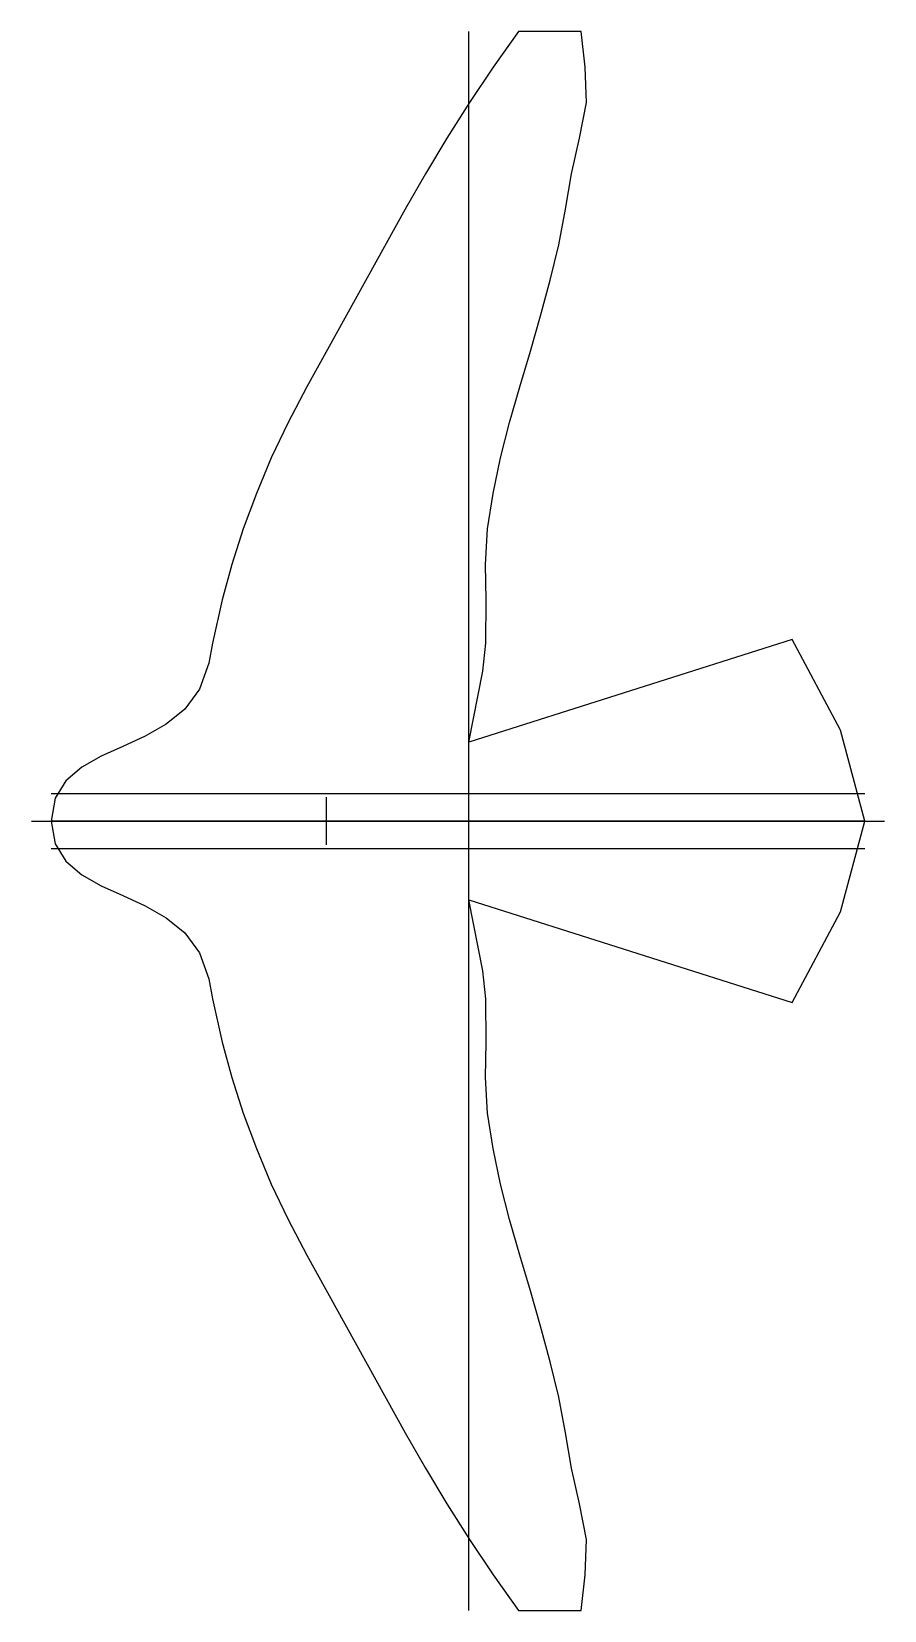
# Model space of a CAD drawing. Header units: millimetres. Extents: x -41 to 175, y -200 to 200.
import ezdxf

# ---------------------------------------------------------------- set-up
doc = ezdxf.new("R2010")
doc.units = ezdxf.units.MM
for name, color, linetype in [('CENTRELINE', 5, 'CONTINUOUS'), ('CG_TARGET', 7, 'CONTINUOUS'), ('HINGE_FOLD', 3, 'CONTINUOUS'), ('OUTLINE_LEFT', 6, 'CONTINUOUS'), ('OUTLINE_RIGHT', 4, 'CONTINUOUS'), ('ROOT_STRIP_EDGE', 5, 'CONTINUOUS')]:
    doc.layers.add(name, color=color, linetype=linetype)

msp = doc.modelspace()

# ---------------------------------------------------------------- linework, layer by layer
at = {"layer": 'CENTRELINE'}
msp.add_line((-41, 0), (175.15115, 0), dxfattribs=at)
at = {"layer": 'CG_TARGET'}
msp.add_line((33.79, -6), (33.79, 6), dxfattribs=at)
at = {"layer": 'HINGE_FOLD'}
msp.add_line((69.852, -200), (69.852, 200), dxfattribs=at)
at = {"layer": 'OUTLINE_LEFT'}
for p, q in [((-36, 0), (-35.01411, -5.79227)), ((170.15115, 0), (-36, 0)), ((164.01041, -23), (170.15115, 0)), ((-35.01411, -5.79227), (-32.31733, -10.21251)), ((-32.31733, -10.21251), (-28.301, -13.62587)), ((-28.301, -13.62587), (-23.35647, -16.39752)), ((-23.35647, -16.39752), (-17.87509, -18.8926)), ((-17.87509, -18.8926), (-12.2482, -21.47628)), ((73.35119, -38), (69.85235, -20)), ((69.85235, -20), (151.72892, -46)), ((-12.2482, -21.47628), (-6.86714, -24.5137)), ((151.72892, -46), (164.01041, -23)), ((-6.86714, -24.5137), (-2.12325, -28.37002)), ((-2.12325, -28.37002), (1.59211, -33.4104)), ((1.59211, -33.4104), (3.88761, -40)), ((3.88761, -40), (4.86345, -45.02)), ((74.17099, -45.02), (73.35119, -38)), ((4.86345, -45.02), (7.30244, -56)), ((74.17812, -56), (74.17099, -45.02)), ((7.30244, -56), (9.76296, -65)), ((74.03407, -65), (74.17812, -56)), ((9.76296, -65), (12.64979, -74)), ((74.56437, -74), (74.03407, -65)), ((12.64979, -74), (15.97499, -83)), ((75.9489, -83), (74.56437, -74)), ((15.97499, -83), (19.7529, -92)), ((77.81533, -92), (75.9489, -83)), ((19.7529, -92), (24.00039, -101)), ((80.09297, -101), (77.81533, -92)), ((24.00039, -101), (28.73717, -110)), ((82.71399, -110), (80.09297, -101)), ((28.73717, -110), (53.68108, -155)), ((85.4288, -119), (82.71399, -110)), ((88.00766, -128), (85.4288, -119)), ((90.41484, -137), (88.00766, -128)), ((92.61461, -146), (90.41484, -137)), ((94.32931, -155), (92.61461, -146)), ((53.68108, -155), (58.81493, -164)), ((95.85784, -164), (94.32931, -155)), ((58.81493, -164), (64.24445, -173)), ((97.86107, -173), (95.85784, -164)), ((64.24445, -173), (69.97848, -182)), ((99.61281, -182), (97.86107, -173)), ((69.97848, -182), (76.02667, -191)), ((99.31078, -191), (99.61281, -182)), ((76.02667, -191), (82.3995, -200)), ((98.27503, -200), (99.31078, -191)), ((82.3995, -200), (98.27503, -200))]:
    msp.add_line(p, q, dxfattribs=at)
at = {"layer": 'OUTLINE_RIGHT'}
for p, q in [((82.3995, 200), (76.02667, 191)), ((98.27503, 200), (82.3995, 200)), ((99.31078, 191), (98.27503, 200)), ((76.02667, 191), (69.97848, 182)), ((99.61281, 182), (99.31078, 191)), ((69.97848, 182), (64.24445, 173)), ((97.86107, 173), (99.61281, 182)), ((64.24445, 173), (58.81493, 164)), ((95.85784, 164), (97.86107, 173)), ((58.81493, 164), (53.68108, 155)), ((94.32931, 155), (95.85784, 164)), ((53.68108, 155), (28.73717, 110)), ((92.61461, 146), (94.32931, 155)), ((90.41484, 137), (92.61461, 146)), ((88.00766, 128), (90.41484, 137)), ((85.4288, 119), (88.00766, 128)), ((82.71399, 110), (85.4288, 119)), ((28.73717, 110), (24.00039, 101)), ((80.09297, 101), (82.71399, 110)), ((24.00039, 101), (19.7529, 92)), ((77.81533, 92), (80.09297, 101)), ((19.7529, 92), (15.97499, 83)), ((75.9489, 83), (77.81533, 92)), ((15.97499, 83), (12.64979, 74)), ((74.56437, 74), (75.9489, 83)), ((12.64979, 74), (9.76296, 65)), ((74.03407, 65), (74.56437, 74)), ((9.76296, 65), (7.30244, 56)), ((74.17812, 56), (74.03407, 65)), ((7.30244, 56), (4.86345, 45.02)), ((74.17099, 45.02), (74.17812, 56)), ((4.86345, 45.02), (3.88761, 40)), ((151.72892, 46), (69.85235, 20)), ((73.35119, 38), (74.17099, 45.02)), ((164.01041, 23), (151.72892, 46)), ((3.88761, 40), (1.59211, 33.4104)), ((69.85235, 20), (73.35119, 38)), ((1.59211, 33.4104), (-2.12325, 28.37002)), ((-2.12325, 28.37002), (-6.86714, 24.5137)), ((-6.86714, 24.5137), (-12.2482, 21.47628)), ((-12.2482, 21.47628), (-17.87509, 18.8926)), ((170.15115, 0), (164.01041, 23)), ((-23.35647, 16.39752), (-28.301, 13.62587)), ((-17.87509, 18.8926), (-23.35647, 16.39752)), ((-28.301, 13.62587), (-32.31733, 10.21251)), ((-32.31733, 10.21251), (-35.01411, 5.79227)), ((-35.01411, 5.79227), (-36, 0)), ((-36, 0), (170.15115, 0))]:
    msp.add_line(p, q, dxfattribs=at)
at = {"layer": 'ROOT_STRIP_EDGE'}
for p, q in [((-36, 7), (170.15115, 7)), ((-36, -7), (170.15115, -7))]:
    msp.add_line(p, q, dxfattribs=at)

doc.saveas('drawing.dxf')
